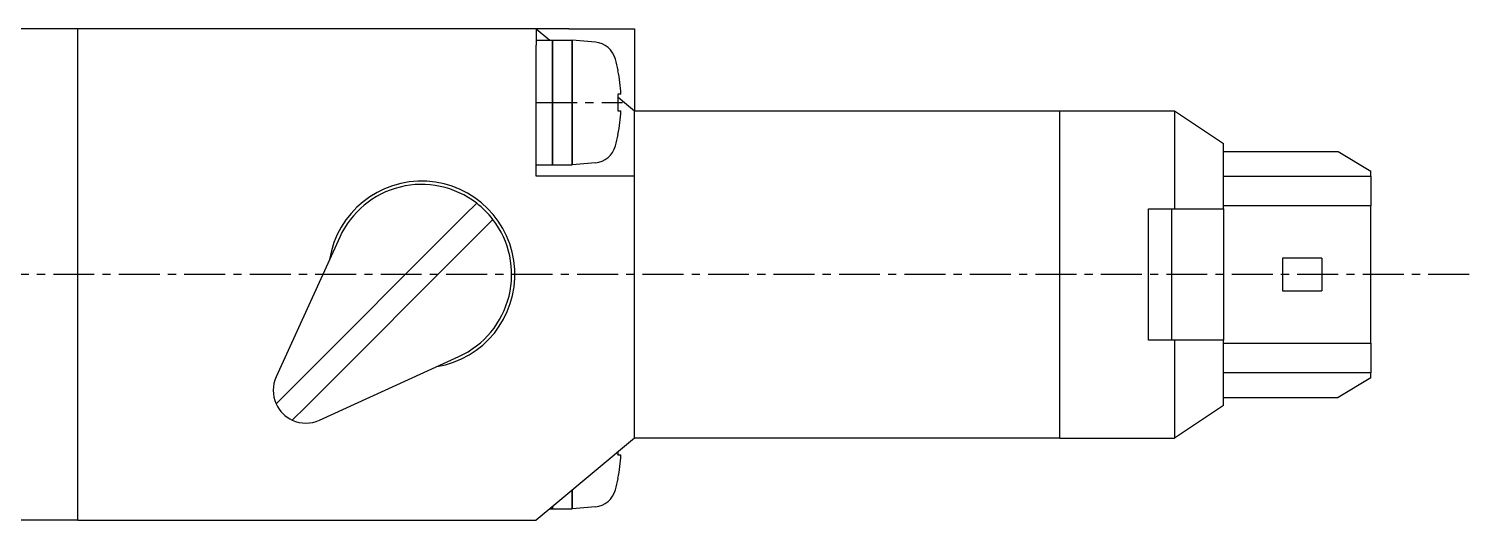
# Model space of a CAD drawing. Extents: x 1 to 116, y 0 to 149.
# Drawn here: x 71.8 to 115.8, y 131.8 to 146.8 of the extents above; entities that cross this region are included whole.
import ezdxf

# ---------------------------------------------------------------- set-up
doc = ezdxf.new("R2010")
doc.units = 0
doc.linetypes.add('CENTER', pattern=[2, 1.25, -0.25, 0.25, -0.25])
doc.layers.get('0').update_dxf_attribs({"linetype": 'CONTINUOUS'})
doc.layers.add('CENTER', color=1, linetype='CENTER')

msp = doc.modelspace()

# ---------------------------------------------------------------- linework, layer by layer
at = {"color": 7, "linetype": 'CONTINUOUS'}
for p, q in [((73.299, 146.796), (50.299, 146.796)), ((87.299, 146.796), (73.299, 146.796)), ((73.299, 131.796), (73.299, 146.796)), ((87.299, 146.796), (87.719, 146.446)), ((88.299, 146.796), (87.299, 146.796)), ((87.299, 146.796), (87.299, 146.296)), ((88.299, 146.796), (90.299, 146.796)), ((90.299, 146.796), (90.299, 144.296)), ((87.299, 146.446), (87.799, 146.446)), ((87.299, 142.296), (87.299, 146.296)), ((87.799, 146.446), (88.399, 146.446)), ((87.799, 142.646), (87.799, 146.446)), ((87.799, 146.446), (87.799, 142.646)), ((89.106, 146.384), (88.399, 146.446)), ((88.399, 142.646), (88.399, 146.446)), ((88.399, 146.446), (88.399, 142.646)), ((89.803, 145.522), (89.797, 145.518)), ((89.887, 144.798), (89.797, 144.798)), ((89.801, 144.712), (89.999, 144.546)), ((89.999, 144.546), (90.299, 144.296)), ((89.797, 144.293), (89.887, 144.293)), ((90.299, 144.296), (103.299, 144.296)), ((90.299, 134.296), (90.299, 144.296)), ((103.299, 134.296), (103.299, 144.296)), ((103.299, 144.296), (106.799, 144.296)), ((106.799, 144.296), (108.299, 143.296)), ((106.799, 144.296), (106.799, 141.296)), ((89.797, 143.574), (89.803, 143.569)), ((108.299, 141.296), (108.299, 143.296)), ((108.299, 143.046), (111.799, 143.046)), ((111.799, 143.046), (112.799, 142.446)), ((87.299, 142.646), (87.799, 142.646)), ((87.799, 142.646), (88.399, 142.646)), ((89.106, 142.708), (88.399, 142.646)), ((90.299, 142.296), (87.299, 142.296)), ((108.299, 142.296), (112.799, 142.296)), ((112.799, 142.296), (112.799, 142.446)), ((112.799, 142.296), (112.799, 141.396)), ((85.123, 141.115), (85.481, 141.472)), ((105.999, 141.296), (106.799, 141.296)), ((105.999, 137.296), (105.999, 141.296)), ((106.716, 137.296), (106.716, 141.296)), ((106.799, 141.296), (108.299, 141.296)), ((112.799, 141.396), (108.299, 141.396)), ((108.299, 141.296), (108.299, 137.296)), ((112.799, 137.196), (112.799, 141.396)), ((79.764, 135.755), (85.123, 141.115)), ((85.618, 140.62), (85.975, 140.977)), ((81.297, 140.437), (79.354, 136.175)), ((85.618, 140.62), (80.259, 135.26)), ((111.299, 139.796), (110.099, 139.796)), ((110.099, 139.796), (110.099, 138.796)), ((111.299, 139.796), (111.299, 138.796)), ((110.099, 138.796), (111.299, 138.796)), ((106.799, 137.296), (105.999, 137.296)), ((106.799, 137.296), (106.799, 134.296)), ((108.299, 137.296), (106.799, 137.296)), ((108.299, 135.296), (108.299, 137.296)), ((108.299, 137.196), (112.799, 137.196)), ((112.799, 137.196), (112.799, 136.296)), ((80.679, 134.851), (84.94, 136.794)), ((112.799, 136.296), (108.299, 136.296)), ((112.799, 136.146), (111.799, 135.546)), ((112.799, 136.146), (112.799, 136.296)), ((79.354, 135.346), (79.764, 135.755)), ((108.299, 135.546), (111.799, 135.546)), ((79.849, 134.851), (80.259, 135.26)), ((108.299, 135.296), (106.799, 134.296)), ((90.299, 134.296), (87.899, 132.296)), ((103.299, 134.296), (90.299, 134.296)), ((103.299, 134.296), (106.799, 134.296)), ((89.797, 133.793), (89.887, 133.793)), ((89.797, 133.074), (89.803, 133.069)), ((88.399, 132.146), (88.399, 132.713)), ((88.399, 132.713), (88.399, 132.146)), ((87.899, 132.296), (87.299, 131.796)), ((87.719, 132.146), (87.799, 132.146)), ((87.799, 132.146), (87.799, 132.213)), ((87.799, 132.213), (87.799, 132.146)), ((87.799, 132.146), (88.399, 132.146)), ((89.106, 132.208), (88.399, 132.146)), ((73.299, 131.796), (69.299, 131.796)), ((73.299, 131.796), (87.299, 131.796))]:
    msp.add_line(p, q, dxfattribs=at)
for points in [[(89.797, 144.293, 0), (89.798, 144.297, 0), (89.798, 144.301, 0), (89.798, 144.305, 0), (89.798, 144.309, 0), (89.798, 144.313, 0), (89.798, 144.317, 0), (89.799, 144.321, 0), (89.799, 144.325, 0), (89.799, 144.329, 0), (89.799, 144.333, 0), (89.799, 144.337, 0), (89.799, 144.341, 0), (89.799, 144.345, 0), (89.8, 144.349, 0), (89.8, 144.353, 0), (89.8, 144.357, 0), (89.8, 144.361, 0), (89.8, 144.364, 0), (89.8, 144.368, 0), (89.8, 144.372, 0), (89.8, 144.376, 0), (89.801, 144.38, 0), (89.801, 144.384, 0), (89.801, 144.388, 0), (89.801, 144.392, 0), (89.801, 144.396, 0), (89.801, 144.4, 0), (89.801, 144.404, 0), (89.801, 144.408, 0), (89.801, 144.412, 0), (89.802, 144.416, 0), (89.802, 144.42, 0), (89.802, 144.424, 0), (89.802, 144.428, 0), (89.802, 144.432, 0), (89.802, 144.435, 0), (89.802, 144.439, 0), (89.802, 144.443, 0), (89.802, 144.447, 0), (89.802, 144.451, 0), (89.802, 144.455, 0), (89.802, 144.459, 0), (89.802, 144.463, 0), (89.802, 144.467, 0), (89.802, 144.471, 0), (89.803, 144.475, 0), (89.803, 144.479, 0), (89.803, 144.483, 0), (89.803, 144.487, 0), (89.803, 144.491, 0), (89.803, 144.495, 0), (89.803, 144.499, 0), (89.803, 144.503, 0), (89.803, 144.507, 0), (89.803, 144.51, 0), (89.803, 144.514, 0), (89.803, 144.518, 0), (89.803, 144.522, 0), (89.803, 144.526, 0), (89.803, 144.53, 0), (89.803, 144.534, 0), (89.803, 144.538, 0), (89.803, 144.542, 0), (89.803, 144.546, 0), (89.803, 144.55, 0), (89.803, 144.554, 0), (89.803, 144.558, 0), (89.803, 144.562, 0), (89.803, 144.566, 0), (89.803, 144.57, 0), (89.803, 144.574, 0), (89.803, 144.578, 0), (89.803, 144.582, 0), (89.803, 144.585, 0), (89.803, 144.589, 0), (89.803, 144.593, 0), (89.803, 144.597, 0), (89.803, 144.601, 0), (89.803, 144.605, 0), (89.803, 144.609, 0), (89.803, 144.613, 0), (89.803, 144.617, 0), (89.802, 144.621, 0), (89.802, 144.625, 0), (89.802, 144.629, 0), (89.802, 144.633, 0), (89.802, 144.637, 0), (89.802, 144.641, 0), (89.802, 144.645, 0), (89.802, 144.649, 0), (89.802, 144.653, 0), (89.802, 144.656, 0), (89.802, 144.66, 0), (89.802, 144.664, 0), (89.802, 144.668, 0), (89.802, 144.672, 0), (89.802, 144.676, 0), (89.801, 144.68, 0), (89.801, 144.684, 0), (89.801, 144.688, 0), (89.801, 144.692, 0), (89.801, 144.696, 0), (89.801, 144.7, 0), (89.801, 144.704, 0), (89.801, 144.708, 0), (89.801, 144.712, 0), (89.8, 144.716, 0), (89.8, 144.72, 0), (89.8, 144.724, 0), (89.8, 144.728, 0), (89.8, 144.731, 0), (89.8, 144.735, 0), (89.8, 144.739, 0), (89.8, 144.743, 0), (89.799, 144.747, 0), (89.799, 144.751, 0), (89.799, 144.755, 0), (89.799, 144.759, 0), (89.799, 144.763, 0), (89.799, 144.767, 0), (89.799, 144.771, 0), (89.798, 144.775, 0), (89.798, 144.779, 0), (89.798, 144.783, 0), (89.798, 144.787, 0), (89.798, 144.791, 0), (89.798, 144.795, 0), (89.797, 144.798, 0)], [(89.797, 133.793, 0), (89.797, 133.794, 0), (89.797, 133.795, 0), (89.797, 133.796, 0), (89.797, 133.796, 0), (89.798, 133.797, 0), (89.798, 133.798, 0), (89.798, 133.798, 0), (89.798, 133.799, 0), (89.798, 133.8, 0), (89.798, 133.8, 0), (89.798, 133.801, 0), (89.798, 133.802, 0), (89.798, 133.802, 0), (89.798, 133.803, 0), (89.798, 133.804, 0), (89.798, 133.804, 0), (89.798, 133.805, 0), (89.798, 133.806, 0), (89.798, 133.806, 0), (89.798, 133.807, 0), (89.798, 133.808, 0), (89.798, 133.808, 0), (89.798, 133.809, 0), (89.798, 133.81, 0), (89.798, 133.81, 0), (89.798, 133.811, 0), (89.798, 133.812, 0), (89.798, 133.812, 0), (89.798, 133.813, 0), (89.798, 133.814, 0), (89.798, 133.815, 0), (89.798, 133.815, 0), (89.798, 133.816, 0), (89.798, 133.817, 0), (89.798, 133.817, 0), (89.799, 133.818, 0), (89.799, 133.819, 0), (89.799, 133.819, 0), (89.799, 133.82, 0), (89.799, 133.821, 0), (89.799, 133.821, 0), (89.799, 133.822, 0), (89.799, 133.823, 0), (89.799, 133.823, 0), (89.799, 133.824, 0), (89.799, 133.825, 0), (89.799, 133.825, 0), (89.799, 133.826, 0), (89.799, 133.827, 0), (89.799, 133.827, 0), (89.799, 133.828, 0), (89.799, 133.829, 0), (89.799, 133.829, 0), (89.799, 133.83, 0), (89.799, 133.831, 0), (89.799, 133.832, 0), (89.799, 133.832, 0), (89.799, 133.833, 0), (89.799, 133.834, 0), (89.799, 133.834, 0), (89.799, 133.835, 0), (89.799, 133.836, 0), (89.799, 133.836, 0), (89.799, 133.837, 0), (89.799, 133.838, 0), (89.799, 133.838, 0), (89.799, 133.839, 0), (89.799, 133.84, 0), (89.799, 133.84, 0), (89.799, 133.841, 0), (89.799, 133.842, 0), (89.799, 133.842, 0), (89.799, 133.843, 0), (89.799, 133.844, 0), (89.799, 133.844, 0), (89.799, 133.845, 0), (89.799, 133.846, 0), (89.799, 133.846, 0), (89.799, 133.847, 0), (89.8, 133.848, 0), (89.8, 133.848, 0), (89.8, 133.849, 0), (89.8, 133.85, 0), (89.8, 133.851, 0), (89.8, 133.851, 0), (89.8, 133.852, 0), (89.8, 133.853, 0), (89.8, 133.853, 0), (89.8, 133.854, 0), (89.8, 133.855, 0), (89.8, 133.855, 0), (89.8, 133.856, 0), (89.8, 133.857, 0), (89.8, 133.857, 0), (89.8, 133.858, 0), (89.8, 133.859, 0), (89.8, 133.859, 0), (89.8, 133.86, 0), (89.8, 133.861, 0), (89.8, 133.861, 0), (89.8, 133.862, 0), (89.8, 133.863, 0), (89.8, 133.863, 0), (89.8, 133.864, 0), (89.8, 133.865, 0), (89.8, 133.865, 0), (89.8, 133.866, 0), (89.8, 133.867, 0), (89.8, 133.868, 0), (89.8, 133.868, 0), (89.8, 133.869, 0), (89.8, 133.87, 0), (89.8, 133.87, 0), (89.8, 133.871, 0), (89.8, 133.872, 0), (89.8, 133.872, 0), (89.8, 133.873, 0), (89.8, 133.874, 0), (89.8, 133.874, 0), (89.8, 133.875, 0), (89.8, 133.876, 0), (89.8, 133.876, 0), (89.8, 133.877, 0), (89.8, 133.878, 0), (89.8, 133.878, 0), (89.801, 133.879, 0), (89.801, 133.88, 0), (89.801, 133.88, 0)]]:
    msp.add_polyline3d(points, dxfattribs=at)
for centre, radius, start, end in [((89.045, 145.687), 0.7, 15.3851, 85), ((84.899, 144.546), 5, 11.262, 15.3851), ((84.899, 144.546), 4.994, 2.8984, 11.2219), ((84.899, 144.546), 4.994, 348.7781, 357.1016), ((84.899, 144.546), 5, 344.6149, 348.738), ((89.045, 143.405), 0.7, 275, 344.6149), ((83.799, 139.296), 2.85, 279.2899, 170.7101), ((83.799, 139.296), 2.75, 52.312, 155.4873), ((83.799, 139.296), 2.75, 37.688, 52.312), ((83.799, 139.296), 2.75, 294.5127, 37.688), ((80.264, 135.76), 1, 155.4873, 204.5127), ((80.264, 135.76), 1, 204.5127, 245.4873), ((80.264, 135.76), 1, 245.4873, 294.5127), ((84.899, 134.046), 4.994, 348.7781, 357.1016), ((84.899, 134.046), 5, 344.6149, 348.738), ((89.045, 132.905), 0.7, 275, 344.6149)]:
    msp.add_arc(centre, radius, start, end, dxfattribs=at)
at = {"layer": 'CENTER', "color": 1, "linetype": 'CENTER'}
for p, q in [((87.299, 144.546), (89.94, 144.546)), ((115.799, 139.296), (27.799, 139.296))]:
    msp.add_line(p, q, dxfattribs=at)

doc.saveas('drawing.dxf')
